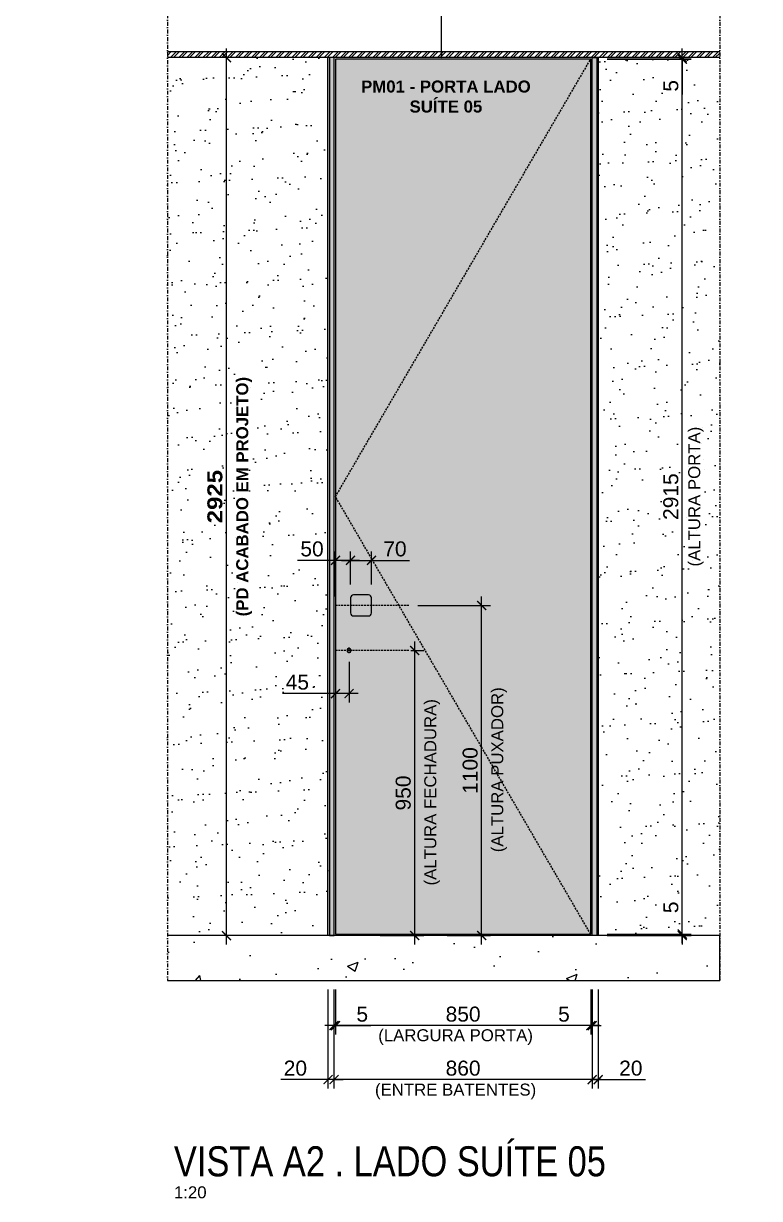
# Model space of a CAD drawing. Header units: millimetres. Extents: x -63251 to 507826, y 5339 to 217512.
# Drawn here: x 68174 to 70625, y 92613 to 96528 of the extents above; entities that cross this region are included whole.
import ezdxf
from ezdxf import colors
from ezdxf.entities.mleader import LeaderData, LeaderLine
from ezdxf.math import Vec2, Vec3

# ---------------------------------------------------------------- set-up
doc = ezdxf.new("R2010")
doc.units = ezdxf.units.MM
doc.header["$PDMODE"] = 3
doc.linetypes.add('TRAÇO 1-1', pattern=[9.525, 6.35, -3.175])
doc.linetypes.add('TRAÇO E PONTO 1-1', pattern=[25.4, 12.7, -6.35, 0, -6.35])
for name, color, linetype in [('COTAS', 9, 'Continuous'), ('FERRAGEM', 3, 'Continuous'), ('GESSO', 1, 'Continuous'), ('HACHURA', 21, 'Continuous'), ('LAYOUT', 4, 'Continuous'), ('MARCENARIA', 4, 'Continuous'), ('MARCENARIA . M', 4, 'Continuous'), ('PAREDE', 94, 'Continuous'), ('PROJEÇÃO', 8, 'Continuous'), ('TEXTO', 105, 'Continuous'), ('TEXTO TRAÇO PONTO', 105, 'TRAÇO E PONTO 1-1')]:
    doc.layers.add(name, color=color, linetype=linetype)
doc.styles.add('1-1', font='arial.ttf', dxfattribs={"height": 0.2})
doc.styles.add('MEDIDA OFICIAL', font='ariblk.ttf')
doc.styles.add('PADRÃO', font='arial.ttf')
doc.styles.add('TITULO', font='swissck.ttf')
doc.dimstyles.new('1-20', dxfattribs={"dimscale": 20, "dimtxt": 2.5, "dimasz": 1.5, "dimexe": 1.5, "dimexo": 1.5, "dimtad": 1, "dimtxsty": 'PADRÃO', "dimblk": 'ARCHTICK', "dimcen": 2.5, "dimdle": 1.5, "dimclrd": 9, "dimclre": 9, "dimclrt": 6, "dimadec": 0, "dimazin": 0, "dimtfac": 1, "dimtmove": 0, "dimatfit": 3, "dimfxl": 1.25, "dimlwd": -1, "dimlwe": -1, "dimarcsym": 0})
doc.dimstyles.new('Med. Ofic.1-20', dxfattribs={"dimscale": 20, "dimtxt": 2.5, "dimasz": 1.5, "dimexe": 1.5, "dimexo": 1.5, "dimtad": 1, "dimtxsty": 'MEDIDA OFICIAL', "dimblk": 'ARCHTICK', "dimcen": 2.5, "dimdle": 1.5, "dimclrd": 9, "dimclre": 9, "dimclrt": 10, "dimadec": 0, "dimazin": 0, "dimtfac": 1, "dimtmove": 0, "dimatfit": 3, "dimfxl": 1.25, "dimlwd": -1, "dimlwe": -1, "dimarcsym": 0})

# ---------------------------------------------------------------- blocks, each defined once
blk = doc.blocks.new('_ArchTick')
at = {"color": 0, "linetype": 'ByBlock', "const_width": 0.15}
blk.add_lwpolyline([(-0.5, -0.5), (0.5, 0.5)], dxfattribs=at)
blk = doc.blocks.new('*D821')
at = {"layer": 'COTAS', "color": 9, "linetype": 'Continuous', "ltscale": 0.4, "transparency": 16777216}
blk.add_line((68849.7, 93459), (68849.7, 96444), dxfattribs=at)
at = {"layer": 'COTAS', "color": 9, "ltscale": 0.4, "transparency": 16777216}
for p, q in [((68999.7, 96414), (68819.7, 96414)), ((68999.7, 93489), (68819.7, 93489))]:
    blk.add_line(p, q, dxfattribs=at)
at = {"layer": 'Defpoints', "color": 0, "ltscale": 0.4, "transparency": 16777216}
for p in [(68849.7, 96414), (69029.7, 96414), (69029.7, 93489)]:
    blk.add_point(p, dxfattribs=at)
at = {"layer": 'COTAS', "color": 9, "ltscale": 0.4, "transparency": 16777216, "xscale": 30, "yscale": 30, "zscale": 30}
for p, rotation in [((68849.7, 96414), 90), ((68849.7, 93489), 270)]:
    blk.add_blockref('_ArchTick', p, dxfattribs=dict(at, rotation=rotation))
at = {"layer": 'COTAS', "color": 10, "ltscale": 0.4, "transparency": 16777216, "insert": (68811.3, 94951.5), "char_height": 50, "attachment_point": 5, "rotation": 90, "style": 'MEDIDA OFICIAL'}
blk.add_mtext('2925', dxfattribs=at)
blk = doc.blocks.new('*D822')
at = {"layer": 'Defpoints', "color": 0, "transparency": 16777216}
for p in [(69212.8, 93339), (70062.8, 93339), (69212.8, 93189)]:
    blk.add_point(p, dxfattribs=at)
at = {"layer": 'PAREDE', "color": 9, "transparency": 16777216}
for p, q in [((69212.8, 93309), (69212.8, 93159)), ((70062.8, 93309), (70062.8, 93159)), ((70092.8, 93189), (69182.8, 93189))]:
    blk.add_line(p, q, dxfattribs=at)
at = {"layer": 'PAREDE', "color": 9, "transparency": 16777216, "xscale": 30, "yscale": 30, "zscale": 30, "rotation": 180}
blk.add_blockref('_ArchTick', (69212.8, 93189), dxfattribs=at)
at = {"layer": 'PAREDE', "color": 9, "transparency": 16777216, "xscale": 30, "yscale": 30, "zscale": 30}
blk.add_blockref('_ArchTick', (70062.8, 93189), dxfattribs=at)
at = {"layer": 'PAREDE', "color": 6, "transparency": 16777216, "insert": (69637.8, 93227), "char_height": 50, "attachment_point": 5, "style": 'PADRÃO'}
blk.add_mtext('850', dxfattribs=at)
blk = doc.blocks.new('*D823')
at = {"layer": 'Defpoints', "color": 0, "transparency": 16777216}
for p in [(69207.8, 93339), (69212.8, 93339), (69212.8, 93189)]:
    blk.add_point(p, dxfattribs=at)
at = {"layer": 'PAREDE', "color": 9, "transparency": 16777216}
for p, q in [((69207.8, 93309), (69207.8, 93159)), ((69212.8, 93309), (69212.8, 93159)), ((69207.8, 93189), (69177.8, 93189)), ((69207.8, 93189), (69212.8, 93189)), ((69212.8, 93189), (69331, 93189))]:
    blk.add_line(p, q, dxfattribs=at)
at = {"layer": 'PAREDE', "color": 9, "transparency": 16777216, "xscale": 30, "yscale": 30, "zscale": 30}
blk.add_blockref('_ArchTick', (69207.8, 93189), dxfattribs=at)
at = {"layer": 'PAREDE', "color": 9, "transparency": 16777216, "xscale": 30, "yscale": 30, "zscale": 30, "rotation": 180}
blk.add_blockref('_ArchTick', (69212.8, 93189), dxfattribs=at)
at = {"layer": 'PAREDE', "color": 6, "transparency": 16777216, "insert": (69301.9, 93226.9), "char_height": 50, "attachment_point": 5, "style": 'PADRÃO'}
blk.add_mtext('5', dxfattribs=at)
blk = doc.blocks.new('*D824')
at = {"layer": 'Defpoints', "color": 0, "transparency": 16777216}
for p in [(70062.8, 93339), (70067.8, 93339), (70062.8, 93189)]:
    blk.add_point(p, dxfattribs=at)
at = {"layer": 'PAREDE', "color": 9, "transparency": 16777216}
for p, q in [((70062.8, 93309), (70062.8, 93159)), ((70067.8, 93309), (70067.8, 93159)), ((70062.8, 93189), (69944.7, 93189)), ((70067.8, 93189), (70062.8, 93189)), ((70067.8, 93189), (70097.8, 93189))]:
    blk.add_line(p, q, dxfattribs=at)
at = {"layer": 'PAREDE', "color": 9, "transparency": 16777216, "xscale": 30, "yscale": 30, "zscale": 30}
blk.add_blockref('_ArchTick', (70062.8, 93189), dxfattribs=at)
at = {"layer": 'PAREDE', "color": 9, "transparency": 16777216, "xscale": 30, "yscale": 30, "zscale": 30, "rotation": 180}
blk.add_blockref('_ArchTick', (70067.8, 93189), dxfattribs=at)
at = {"layer": 'PAREDE', "color": 6, "transparency": 16777216, "insert": (69973.7, 93226.9), "char_height": 50, "attachment_point": 5, "style": 'PADRÃO'}
blk.add_mtext('5', dxfattribs=at)
blk = doc.blocks.new('*D825')
at = {"layer": 'Defpoints', "color": 0, "transparency": 16777216}
for p in [(69207.8, 93189), (70067.8, 93189), (69207.8, 93009)]:
    blk.add_point(p, dxfattribs=at)
at = {"layer": 'PAREDE', "color": 9, "transparency": 16777216}
for p, q in [((69207.8, 93159), (69207.8, 92979)), ((70067.8, 93159), (70067.8, 92979)), ((70097.8, 93009), (69177.8, 93009))]:
    blk.add_line(p, q, dxfattribs=at)
at = {"layer": 'PAREDE', "color": 9, "transparency": 16777216, "xscale": 30, "yscale": 30, "zscale": 30, "rotation": 180}
blk.add_blockref('_ArchTick', (69207.8, 93009), dxfattribs=at)
at = {"layer": 'PAREDE', "color": 9, "transparency": 16777216, "xscale": 30, "yscale": 30, "zscale": 30}
blk.add_blockref('_ArchTick', (70067.8, 93009), dxfattribs=at)
at = {"layer": 'PAREDE', "color": 6, "transparency": 16777216, "insert": (69637.8, 93047), "char_height": 50, "attachment_point": 5, "style": 'PADRÃO'}
blk.add_mtext('860', dxfattribs=at)
blk = doc.blocks.new('*D826')
at = {"layer": 'Defpoints', "color": 0, "transparency": 16777216}
for p in [(69187.8, 93339), (69207.8, 93339), (69187.8, 93009)]:
    blk.add_point(p, dxfattribs=at)
at = {"layer": 'PAREDE', "color": 9, "transparency": 16777216}
for p, q in [((69187.8, 93309), (69187.8, 92979)), ((69207.8, 93309), (69207.8, 92979)), ((69187.8, 93009), (69030.5, 93009)), ((69207.8, 93009), (69187.8, 93009)), ((69207.8, 93009), (69237.8, 93009))]:
    blk.add_line(p, q, dxfattribs=at)
at = {"layer": 'PAREDE', "color": 9, "transparency": 16777216, "xscale": 30, "yscale": 30, "zscale": 30}
blk.add_blockref('_ArchTick', (69187.8, 93009), dxfattribs=at)
at = {"layer": 'PAREDE', "color": 9, "transparency": 16777216, "xscale": 30, "yscale": 30, "zscale": 30, "rotation": 180}
blk.add_blockref('_ArchTick', (69207.8, 93009), dxfattribs=at)
at = {"layer": 'PAREDE', "color": 6, "transparency": 16777216, "insert": (69079.2, 93047), "char_height": 50, "attachment_point": 5, "style": 'PADRÃO'}
blk.add_mtext('20', dxfattribs=at)
blk = doc.blocks.new('*D827')
at = {"layer": 'Defpoints', "color": 0, "transparency": 16777216}
for p in [(70067.8, 93339), (70087.8, 93339), (70087.8, 93009)]:
    blk.add_point(p, dxfattribs=at)
at = {"layer": 'PAREDE', "color": 9, "transparency": 16777216}
for p, q in [((70067.8, 93309), (70067.8, 92979)), ((70087.8, 93309), (70087.8, 92979)), ((70067.8, 93009), (70037.8, 93009)), ((70067.8, 93009), (70087.8, 93009)), ((70087.8, 93009), (70245.1, 93009))]:
    blk.add_line(p, q, dxfattribs=at)
at = {"layer": 'PAREDE', "color": 9, "transparency": 16777216, "xscale": 30, "yscale": 30, "zscale": 30}
blk.add_blockref('_ArchTick', (70067.8, 93009), dxfattribs=at)
at = {"layer": 'PAREDE', "color": 9, "transparency": 16777216, "xscale": 30, "yscale": 30, "zscale": 30, "rotation": 180}
blk.add_blockref('_ArchTick', (70087.8, 93009), dxfattribs=at)
at = {"layer": 'PAREDE', "color": 6, "transparency": 16777216, "insert": (70196.5, 93047), "char_height": 50, "attachment_point": 5, "style": 'PADRÃO'}
blk.add_mtext('20', dxfattribs=at)
blk = doc.blocks.new('*D828')
at = {"layer": 'Defpoints', "color": 0, "transparency": 16777216}
for p in [(69457.2, 94589), (69699.6, 94589), (69554.8, 93489)]:
    blk.add_point(p, dxfattribs=at)
at = {"layer": 'PAREDE', "color": 9, "transparency": 16777216}
for p, q in [((69487.2, 94589), (69729.6, 94589)), ((69699.6, 93459), (69699.6, 94619)), ((69584.8, 93489), (69729.6, 93489))]:
    blk.add_line(p, q, dxfattribs=at)
at = {"layer": 'PAREDE', "color": 9, "transparency": 16777216, "xscale": 30, "yscale": 30, "zscale": 30}
for p, rotation in [((69699.6, 94589), 90), ((69699.6, 93489), 270)]:
    blk.add_blockref('_ArchTick', p, dxfattribs=dict(at, rotation=rotation))
at = {"layer": 'PAREDE', "color": 6, "transparency": 16777216, "insert": (69661.6, 94039), "char_height": 50, "attachment_point": 5, "rotation": 90, "style": 'PADRÃO'}
blk.add_mtext('1100', dxfattribs=at)
blk = doc.blocks.new('*D829')
at = {"layer": 'Defpoints', "color": 0, "transparency": 16777216}
for p in [(69332.8, 94739), (69262.8, 94629), (69332.8, 94629)]:
    blk.add_point(p, dxfattribs=at)
at = {"layer": 'PAREDE', "color": 9, "transparency": 16777216}
for p, q in [((69232.8, 94739), (69332.8, 94739)), ((69262.8, 94659), (69262.8, 94769)), ((69332.8, 94659), (69332.8, 94769)), ((69332.8, 94739), (69458.9, 94739))]:
    blk.add_line(p, q, dxfattribs=at)
at = {"layer": 'PAREDE', "color": 9, "transparency": 16777216, "xscale": 30, "yscale": 30, "zscale": 30, "rotation": 180}
blk.add_blockref('_ArchTick', (69262.8, 94739), dxfattribs=at)
at = {"layer": 'PAREDE', "color": 9, "transparency": 16777216, "xscale": 30, "yscale": 30, "zscale": 30}
blk.add_blockref('_ArchTick', (69332.8, 94739), dxfattribs=at)
at = {"layer": 'PAREDE', "color": 6, "transparency": 16777216, "insert": (69410.8, 94777), "char_height": 50, "attachment_point": 5, "style": 'PADRÃO'}
blk.add_mtext('70', dxfattribs=at)
blk = doc.blocks.new('*D830')
at = {"layer": 'Defpoints', "color": 0, "transparency": 16777216}
for p in [(69212.8, 94739), (69262.8, 94629), (69212.8, 94589)]:
    blk.add_point(p, dxfattribs=at)
at = {"layer": 'PAREDE', "color": 9, "transparency": 16777216}
for p, q in [((69212.8, 94739), (69086.4, 94739)), ((69212.8, 94619), (69212.8, 94769)), ((69292.8, 94739), (69212.8, 94739)), ((69262.8, 94659), (69262.8, 94769))]:
    blk.add_line(p, q, dxfattribs=at)
at = {"layer": 'PAREDE', "color": 9, "transparency": 16777216, "xscale": 30, "yscale": 30, "zscale": 30, "rotation": 180}
blk.add_blockref('_ArchTick', (69212.8, 94739), dxfattribs=at)
at = {"layer": 'PAREDE', "color": 9, "transparency": 16777216, "xscale": 30, "yscale": 30, "zscale": 30}
blk.add_blockref('_ArchTick', (69262.8, 94739), dxfattribs=at)
at = {"layer": 'PAREDE', "color": 6, "transparency": 16777216, "insert": (69134.6, 94777), "char_height": 50, "attachment_point": 5, "style": 'PADRÃO'}
blk.add_mtext('50', dxfattribs=at)
blk = doc.blocks.new('*D831')
at = {"layer": 'Defpoints', "color": 0, "transparency": 16777216}
for p in [(69212.8, 94439), (69257.8, 94430.5), (69212.8, 94295.1)]:
    blk.add_point(p, dxfattribs=at)
at = {"layer": 'PAREDE', "color": 9, "transparency": 16777216}
for p, q in [((69212.8, 94409), (69212.8, 94265.1)), ((69257.8, 94400.5), (69257.8, 94265.1)), ((69212.8, 94295.1), (69036.3, 94295.1)), ((69287.8, 94295.1), (69212.8, 94295.1))]:
    blk.add_line(p, q, dxfattribs=at)
at = {"layer": 'PAREDE', "color": 9, "transparency": 16777216, "xscale": 30, "yscale": 30, "zscale": 30, "rotation": 180}
blk.add_blockref('_ArchTick', (69212.8, 94295.1), dxfattribs=at)
at = {"layer": 'PAREDE', "color": 9, "transparency": 16777216, "xscale": 30, "yscale": 30, "zscale": 30}
blk.add_blockref('_ArchTick', (69257.8, 94295.1), dxfattribs=at)
at = {"layer": 'PAREDE', "color": 6, "transparency": 16777216, "insert": (69085.8, 94333.1), "char_height": 50, "attachment_point": 5, "style": 'PADRÃO'}
blk.add_mtext('45', dxfattribs=at)
blk = doc.blocks.new('*D832')
at = {"layer": 'Defpoints', "color": 0, "transparency": 16777216}
for p in [(69434.2, 94439), (69476.6, 94439), (69331.8, 93489)]:
    blk.add_point(p, dxfattribs=at)
at = {"layer": 'PAREDE', "color": 9, "transparency": 16777216}
for p, q in [((69476.6, 93459), (69476.6, 94469)), ((69464.2, 94439), (69506.6, 94439)), ((69361.8, 93489), (69506.6, 93489))]:
    blk.add_line(p, q, dxfattribs=at)
at = {"layer": 'PAREDE', "color": 9, "transparency": 16777216, "xscale": 30, "yscale": 30, "zscale": 30}
for p, rotation in [((69476.6, 94439), 90), ((69476.6, 93489), 270)]:
    blk.add_blockref('_ArchTick', p, dxfattribs=dict(at, rotation=rotation))
at = {"layer": 'PAREDE', "color": 6, "transparency": 16777216, "insert": (69438.6, 93964), "char_height": 50, "attachment_point": 5, "rotation": 90, "style": 'PADRÃO'}
blk.add_mtext('950', dxfattribs=at)
blk = doc.blocks.new('*D833')
at = {"layer": 'Defpoints', "color": 0, "transparency": 16777216}
for p in [(70087.8, 96409), (70367.8, 96409), (70087.8, 93494)]:
    blk.add_point(p, dxfattribs=at)
at = {"layer": 'MARCENARIA . M', "color": 9, "transparency": 16777216}
for p, q in [((70367.8, 93464), (70367.8, 96439)), ((70117.8, 96409), (70397.8, 96409)), ((70117.8, 93494), (70397.8, 93494))]:
    blk.add_line(p, q, dxfattribs=at)
at = {"layer": 'MARCENARIA . M', "color": 9, "transparency": 16777216, "xscale": 30, "yscale": 30, "zscale": 30}
for p, rotation in [((70367.8, 96409), 90), ((70367.8, 93494), 270)]:
    blk.add_blockref('_ArchTick', p, dxfattribs=dict(at, rotation=rotation))
at = {"layer": 'MARCENARIA . M', "color": 6, "transparency": 16777216, "insert": (70329.8, 94951.5), "char_height": 50, "attachment_point": 5, "rotation": 90, "style": 'PADRÃO'}
blk.add_mtext('2915', dxfattribs=at)
blk = doc.blocks.new('*D834')
at = {"layer": 'Defpoints', "color": 0, "transparency": 16777216}
for p in [(70087.8, 96414), (70087.8, 96409), (70367.8, 96409)]:
    blk.add_point(p, dxfattribs=at)
at = {"layer": 'MARCENARIA . M', "color": 9, "transparency": 16777216}
for p, q in [((70367.8, 96414), (70367.8, 96444)), ((70117.8, 96414), (70397.8, 96414)), ((70117.8, 96409), (70397.8, 96409)), ((70367.8, 96414), (70367.8, 96409)), ((70367.8, 96409), (70367.8, 96290.8))]:
    blk.add_line(p, q, dxfattribs=at)
at = {"layer": 'MARCENARIA . M', "color": 9, "transparency": 16777216, "xscale": 30, "yscale": 30, "zscale": 30}
for p, rotation in [((70367.8, 96414), 270), ((70367.8, 96409), 90)]:
    blk.add_blockref('_ArchTick', p, dxfattribs=dict(at, rotation=rotation))
at = {"layer": 'MARCENARIA . M', "color": 6, "transparency": 16777216, "insert": (70329.9, 96319.9), "char_height": 50, "attachment_point": 5, "rotation": 90, "style": 'PADRÃO'}
blk.add_mtext('5', dxfattribs=at)
blk = doc.blocks.new('*D835')
at = {"layer": 'Defpoints', "color": 0, "transparency": 16777216}
for p in [(70087.8, 93494), (70087.8, 93489), (70367.8, 93494)]:
    blk.add_point(p, dxfattribs=at)
at = {"layer": 'MARCENARIA . M', "color": 9, "transparency": 16777216}
for p, q in [((70367.8, 93494), (70367.8, 93612.1)), ((70117.8, 93494), (70397.8, 93494)), ((70117.8, 93489), (70397.8, 93489)), ((70367.8, 93489), (70367.8, 93494)), ((70367.8, 93489), (70367.8, 93459))]:
    blk.add_line(p, q, dxfattribs=at)
at = {"layer": 'MARCENARIA . M', "color": 9, "transparency": 16777216, "xscale": 30, "yscale": 30, "zscale": 30}
for p, rotation in [((70367.8, 93494), 270), ((70367.8, 93489), 90)]:
    blk.add_blockref('_ArchTick', p, dxfattribs=dict(at, rotation=rotation))
at = {"layer": 'MARCENARIA . M', "color": 6, "transparency": 16777216, "insert": (70329.9, 93583), "char_height": 50, "attachment_point": 5, "rotation": 90, "style": 'PADRÃO'}
blk.add_mtext('5', dxfattribs=at)

msp = doc.modelspace()

# ---------------------------------------------------------------- hatches: boundary and pattern name
at = {"layer": 'HACHURA'}
h = msp.add_hatch(dxfattribs=at)
h.set_pattern_fill('ANSI32', color=8, scale=2)
h.set_pattern_definition([(45, (25573.85, 71185.824), (-13.470384, 13.470384), []), (45, (25582.83, 71185.824), (-13.470384, 13.470384), [])])
h.paths.add_polyline_path([(68652.818, 96433.952), (68652.818, 96413.952), (70492.806, 96413.952), (70492.806, 96433.952)])
at = {"layer": 'HACHURA', "ltscale": 0.3}
h = msp.add_hatch(dxfattribs=at)
h.set_pattern_fill('AR-SAND', color=4, scale=2.5, angle=45)
h.set_pattern_definition([(82.5, (-211911.17, 30012.23), (-89.345337, 83.688372), [0, -96.52, 0, -107.95, 0, -103.1875]), (52.5, (-211911.17, 30012.23), (-47.25273, 206.18321), [0, -52.07, 0, -86.995, 0, -33.3375]), (12.5, (-211966.4, 29957), (139.574956, 140.083078), [0, -31.75, 0, -114.3, 0, -149.225]), (2.5, (-211966.4, 29957), (95.57028, 174.3877), [0, -15.875, 0, -74.93, 0, -85.725])])
h.paths.add_polyline_path([(69187.813, 96413.952), (68652.818, 96413.952), (68652.818, 93488.952), (69187.813, 93488.952)])
h.paths.add_polyline_path([(70492.806, 96413.952), (70087.812, 96413.952), (70087.812, 93488.952), (70492.806, 93488.952)])
at = {"layer": 'HACHURA', "true_color": 0xba9673}
h = msp.add_hatch(color=33, dxfattribs=at)
h.dxf.hatch_style = 1
h.paths.add_polyline_path([(69207.813, 93488.953), (69187.813, 93488.953), (69187.813, 96413.952), (69207.813, 96413.952)])
h = msp.add_hatch(color=33, dxfattribs=at)
h.dxf.hatch_style = 1
h.paths.add_polyline_path([(69212.813, 93493.952), (70062.812, 93493.952), (70062.812, 96408.952), (69212.813, 96408.952)])
h = msp.add_hatch(color=33, dxfattribs=at)
h.dxf.hatch_style = 1
h.paths.add_polyline_path([(70067.812, 93488.953), (70087.812, 93488.953), (70087.812, 96413.952), (70067.812, 96413.952)])
at = {"layer": 'HACHURA'}
h = msp.add_hatch(dxfattribs=at)
h.set_pattern_fill('AR-CONC', color=21, scale=2)
h.set_pattern_definition([(50, (25573.85, 70786.82), (364.3693, -31.8782), [38.1, -419.1]), (355, (25573.85, 70786.82), (-70.4868, 382.1137), [30.48, -335.2812]), (100.45144, (25604.2, 70784.17), (293.8825, 350.2355), [32.38, -356.1805]), (46.1842, (25573.85, 70888.42), (542.158, -84.0847), [57.15, -628.65]), (96.6356, (25619.03, 70881.4), (474.808, 494.852), [48.57, -534.271]), (351.1842, (25573.85, 70888.4), (474.808, 494.852), [45.72, -502.9195]), (21, (25624.65, 70863.02), (303.2288, -204.5304), [38.1, -419.1]), (326, (25624.65, 70863.02), (123.604, 368.376), [30.48, -335.28]), (71.45144, (25649.92, 70845.98), (426.8328, 163.8455), [32.38, -356.18]), (37.5, (25573.85, 70786.82), (6.1772, 169.11008), [0, -331.216, 0, -340.36, 0, -336.55]), (7.5, (25573.85, 70786.82), (133.6393, 200.36115), [0, -194.056, 0, -323.596, 0, -128.27]), (327.5, (25460.57, 70786.82), (271.1812, -11.4575), [0, -127, 0, -396.24, 0, -525.78]), (317.5, (25409.77, 70786.82), (296.2584, 50.853), [0, -165.1, 0, -263.144, 0, -373.38])])
h.paths.add_polyline_path([(68652.818, 93488.952), (68652.818, 93338.952), (70492.806, 93338.952), (70492.806, 93488.952)])

# ---------------------------------------------------------------- linework, layer by layer
at = {"layer": 'FERRAGEM'}
msp.add_lwpolyline([(69257.813, 94430.452), (69257.813, 94430.452, -0.41421356), (69252.813, 94435.452), (69252.813, 94442.452, -0.41421356), (69257.813, 94447.452), (69257.813, 94447.452, -0.41421356), (69262.813, 94442.452), (69262.813, 94435.452, -0.41421356)], format="xyb", close=True, dxfattribs=at)
at = {"layer": 'GESSO', "color": 1}
for points in [[(68652.818, 96433.952), (70492.806, 96433.952)], [(70492.806, 96413.952), (68652.818, 96413.952)]]:
    msp.add_lwpolyline(points, dxfattribs=at)
at = {"layer": 'LAYOUT', "color": 10, "linetype": 'TRAÇO E PONTO 1-1', "ltscale": 0.5}
for p, q in [((69263.781, 94438.952), (69251.845, 94438.952)), ((69257.813, 94429.543), (69257.813, 94448.362))]:
    msp.add_line(p, q, dxfattribs=at)
at = {"layer": 'MARCENARIA'}
for points in [[(69207.813, 96413.952), (69192.813, 96413.952), (69192.813, 93488.952), (69207.813, 93488.952)], [(70067.812, 96413.952), (70082.812, 96413.952), (70082.812, 93488.952), (70067.812, 93488.952)]]:
    msp.add_lwpolyline(points, close=True, dxfattribs=at)
at = {"layer": 'MARCENARIA . M'}
msp.add_lwpolyline([(69212.813, 93493.952), (70062.812, 93493.952), (70062.812, 96408.952), (69212.813, 96408.952)], close=True, dxfattribs=at)
msp.add_lwpolyline([(69272.813, 94553.952), (69322.813, 94553.952, 0.41421356), (69332.813, 94563.952), (69332.813, 94613.952, 0.41421356), (69322.813, 94623.952), (69272.813, 94623.952, 0.41421356), (69262.813, 94613.952), (69262.813, 94563.952, 0.41421356)], format="xyb", close=True, dxfattribs=at)
at = {"layer": 'PAREDE'}
for p, q in [((69187.813, 93488.952), (69187.813, 96413.952)), ((70087.812, 96413.952), (70087.812, 93488.952))]:
    msp.add_line(p, q, dxfattribs=at)
at = {"layer": 'PAREDE', "color": 10, "linetype": 'TRAÇO 1-1'}
for p, q in [((69457.195, 94588.952), (69212.813, 94588.952)), ((69457.195, 94438.952), (69212.813, 94438.952))]:
    msp.add_line(p, q, dxfattribs=at)
at = {"layer": 'PAREDE'}
msp.add_lwpolyline([(68652.818, 93338.952), (70492.806, 93338.952), (70492.806, 93488.952), (68652.818, 93488.952)], dxfattribs=at)
at = {"layer": 'PROJEÇÃO', "color": 21, "linetype": 'TRAÇO 1-1'}
msp.add_lwpolyline([(70062.812, 93493.952), (69212.813, 94951.452), (70062.812, 96408.952)], dxfattribs=at)
at = {"layer": 'TEXTO TRAÇO PONTO'}
for p, q in [((68652.818, 96838.952), (68652.818, 93338.952)), ((70492.806, 96838.952), (70492.806, 93338.952))]:
    msp.add_line(p, q, dxfattribs=at)

# ---------------------------------------------------------------- texts
at = {"layer": 'COTAS', "color": 6, "char_height": 40, "rotation": 90, "style": 'PADRÃO'}
for s, insert, width, attachment_point in [('{\\fArial|b1|i0|c0|p34;\\C10;(PD ACABADO EM PROJETO)}', (68882.165, 94951.452), 823.04608, 2), ('(ALTURA PORTA)', (70439.656, 94951.452), 1350, 8), ('(ALTURA PUXADOR)', (69783.603, 94041.452), 1350, 8), ('(ALTURA FECHADURA)', (69560.605, 93966.452), 1350, 8)]:
    msp.add_mtext(s, dxfattribs=dict(at, insert=insert, width=width, attachment_point=attachment_point))
at = {"layer": 'COTAS', "color": 6, "char_height": 40, "width": 1348, "attachment_point": 2, "style": 'PADRÃO'}
for s, insert in [('(LARGURA PORTA)', (69612.813, 93176.861)), ('(ENTRE BATENTES)', (69612.813, 92995.785))]:
    msp.add_mtext(s, dxfattribs=dict(at, insert=insert))
at = {"layer": 'TEXTO', "char_height": 40, "style": 'PADRÃO'}
for s, insert, width, attachment_point in [('{\\fArial|b1|i0|c0|p34;PM01 - PORTA LADO SUÍTE 05}', (69580.601, 96337.746), 593.31214, 2), ('1:20', (68674.712, 92653.559), 480, 1)]:
    msp.add_mtext(s, dxfattribs=dict(at, insert=insert, width=width, attachment_point=attachment_point))
at = {"layer": 'TEXTO', "color": 1, "insert": (68674.712, 92685.559), "char_height": 100, "width": 2667.84777, "attachment_point": 7, "style": 'TITULO'}
msp.add_mtext('VISTA A2 . LADO SUÍTE 05', dxfattribs=at)

# ---------------------------------------------------------------- dimensions: what is measured, and where the dimension line sits
at = {"layer": 'COTAS', "color": 7, "ltscale": 0.4, "true_color": 0xededed}
dim = msp.add_linear_dim(base=(68849.676, 96413.952), p1=(69029.676, 93488.952), p2=(69029.676, 96413.952), angle=90, dimstyle='Med. Ofic.1-20', dxfattribs=at)
dim.commit()
dim.dimension.update_dxf_attribs({"geometry": '*D821', "text_midpoint": (68811.323, 94951.452)})
at = {"layer": 'MARCENARIA . M', "color": 2}
for base, p1, p2, picture, middle in [((70367.812, 96408.952), (70087.812, 96413.952), (70087.812, 96408.952), '*D834', (70329.886, 96319.877)), ((70367.812, 96408.952), (70087.812, 93493.952), (70087.812, 96408.952), '*D833', (70329.784, 94951.452)), ((70367.812, 93493.952), (70087.812, 93488.952), (70087.812, 93493.952), '*D835', (70329.886, 93583.028))]:
    dim = msp.add_linear_dim(base=base, p1=p1, p2=p2, angle=90, dimstyle='1-20', dxfattribs=at)
    dim.commit()
    dim.dimension.update_dxf_attribs({"geometry": picture, "text_midpoint": middle})
at = {"layer": 'PAREDE', "color": 2}
for base, p2, picture, middle in [((69212.813, 94738.952), (69212.813, 94588.952), '*D830', (69134.587, 94776.981)), ((69332.813, 94738.952), (69332.813, 94628.952), '*D829', (69410.835, 94776.981))]:
    dim = msp.add_linear_dim(base=base, p1=(69262.813, 94628.952), p2=p2, angle=180, dimstyle='1-20', dxfattribs=at)
    dim.commit()
    dim.dimension.update_dxf_attribs({"geometry": picture, "text_midpoint": middle})
at = {"layer": 'PAREDE', "color": 6}
for base, p1, p2, angle, picture, middle in [((69699.598, 94588.952), (69554.778, 93488.952), (69457.195, 94588.952), 90, '*D828', (69661.57, 94038.952)), ((69476.6, 94438.952), (69331.779, 93488.952), (69434.19, 94438.952), 90, '*D832', (69438.571, 93963.952)), ((69187.813, 93008.952), (69207.813, 93338.952), (69187.813, 93338.952), 180, '*D826', (69079.16, 93046.981)), ((69212.813, 93188.952), (69207.813, 93338.952), (69212.813, 93338.952), 180, '*D823', (69301.889, 93226.879)), ((69212.813, 93188.952), (70062.812, 93338.952), (69212.813, 93338.952), 180, '*D822', (69637.813, 93226.981)), ((70062.812, 93188.952), (70067.812, 93338.952), (70062.812, 93338.952), 180, '*D824', (69973.736, 93226.879)), ((69207.813, 93008.952), (70067.812, 93188.952), (69207.813, 93188.952), 180, '*D825', (69637.813, 93046.981))]:
    dim = msp.add_linear_dim(base=base, p1=p1, p2=p2, angle=angle, dimstyle='1-20', dxfattribs=at)
    dim.commit()
    dim.dimension.update_dxf_attribs({"geometry": picture, "text_midpoint": middle})
at = {"layer": 'PAREDE', "color": 2}
dim = msp.add_linear_dim(base=(69212.813, 94295.135), p1=(69257.813, 94430.452), p2=(69212.813, 94438.952), angle=180, dimstyle='1-20', dxfattribs=at)
dim.commit()
dim.dimension.update_dxf_attribs({"geometry": '*D831', "text_midpoint": (69085.814, 94295.135), "dimtype": 160})
at = {"layer": 'PAREDE', "color": 6}
dim = msp.add_linear_dim(base=(70087.812, 93008.952), p1=(70067.812, 93338.952), p2=(70087.812, 93338.952), dimstyle='1-20', dxfattribs=at)
dim.commit()
dim.dimension.update_dxf_attribs({"geometry": '*D827', "text_midpoint": (70196.465, 93046.981)})

# ---------------------------------------------------------------- leaders
at = {"layer": 'COTAS'}
ml = msp.add_multileader_mtext('Standard', dxfattribs=at)
ml.set_content('PORTAS DE GIRO COM {\\fArial|b1|i0|c0|p34;\\C10;ACABAMENTO} {\\fArial|b1|i0|c0|p34;EM LÂMINAS NATURAIS DE CARVALHO EUROPEU}', color=105, style='1-1')
ml.set_leader_properties(color=256, linetype='ByLayer', lineweight=-1)
ml.build(insert=Vec2(0, 0))
ml.multileader.update_dxf_attribs({"text_left_attachment_type": 2, "text_right_attachment_type": 2, "dogleg_length": 0.36, "arrow_head_size": 20, "scale": 200})
ctx = ml.context
ctx.base_point, ctx.scale, ctx.char_height, ctx.arrow_head_size, ctx.landing_gap_size, ctx.plane_origin = Vec3(57220.537, 97218.736), 200, 40, 20, 40, Vec3(56243.021, 96904.568)
ctx.left_attachment, ctx.right_attachment, ctx.text_align_type = 2, 2, 1
notes = []
notes.append((ctx, [(1, (1, 1, 0), (58142.769, 97218.736), (-1, 0), 72, [(0, [(56578.435, 96408.952)], 0, []), (1, [(59053.822, 96408.952), (59053.822, 97218.736)], 0, [])])]))
ctx.mtext.insert, ctx.mtext.width, ctx.mtext.alignment, ctx.mtext.flow_direction = Vec3(57645.653, 97345.285), 923.88687, 2, 5
ml = msp.add_multileader_mtext('Standard', dxfattribs=at)
ml.set_content('BATENTES COM {\\fArial|b1|i0|c0|p34;\\C10;ACABAMENTO} {\\fArial|b1|i0|c0|p34;EM LÂMINAS NATURAIS DE CARVALHO EUROPEU}', color=105, style='1-1')
ml.set_leader_properties(color=256, linetype='ByLayer', lineweight=-1)
ml.build(insert=Vec2(0, 0))
ml.multileader.update_dxf_attribs({"text_left_attachment_type": 2, "text_right_attachment_type": 2, "dogleg_length": 0.36, "arrow_head_size": 20, "scale": 200})
ctx = ml.context
ctx.base_point, ctx.scale, ctx.char_height, ctx.arrow_head_size, ctx.landing_gap_size, ctx.plane_origin = Vec3(61694.561, 97218.736), 200, 40, 20, 40, Vec3(61150.896, 96904.568)
ctx.left_attachment, ctx.right_attachment, ctx.text_align_type = 2, 2, 1
notes.append((ctx, [(0, (1, 1, 0), (61536.039, 97218.736), (1, 0), 158.522, [(0, [(61536.039, 96408.952)], 0, [])])]))
ctx.mtext.insert, ctx.mtext.width, ctx.mtext.alignment, ctx.mtext.flow_direction = Vec3(62161.368, 97311.61), 923.88687, 2, 5
ml = msp.add_multileader_mtext('Standard', dxfattribs=at)
ml.set_content('PORTAS DE GIRO COM {\\fArial|b1|i0|c0|p34;\\C10;ACABAMENTO} {\\fArial|b1|i0|c0|p34;EM LÂMINAS NATURAIS DE CARVALHO EUROPEU}', color=105, style='1-1')
ml.set_leader_properties(color=256, linetype='ByLayer', lineweight=-1)
ml.build(insert=Vec2(0, 0))
ml.multileader.update_dxf_attribs({"text_left_attachment_type": 2, "text_right_attachment_type": 2, "dogleg_length": 0.36, "arrow_head_size": 20, "scale": 200})
ctx = ml.context
ctx.base_point, ctx.scale, ctx.char_height, ctx.arrow_head_size, ctx.landing_gap_size, ctx.plane_origin = Vec3(67732.36, 97218.736), 200, 40, 20, 40, Vec3(66754.844, 96904.568)
ctx.left_attachment, ctx.right_attachment, ctx.text_align_type = 2, 2, 1
notes.append((ctx, [(1, (1, 1, 0), (68654.592, 97218.736), (-1, 0), 72, [(0, [(67090.258, 96408.952)], 0, []), (1, [(69565.645, 96408.952), (69565.645, 97218.736)], 0, [])])]))
ctx.mtext.insert, ctx.mtext.width, ctx.mtext.alignment, ctx.mtext.flow_direction = Vec3(68157.476, 97345.285), 923.88687, 2, 5
ml = msp.add_multileader_mtext('Standard', dxfattribs=at)
ml.set_content('BATENTES COM {\\fArial|b1|i0|c0|p34;\\C10;ACABAMENTO} {\\fArial|b1|i0|c0|p34;EM LÂMINAS NATURAIS DE CARVALHO EUROPEU}', color=105, style='1-1')
ml.set_leader_properties(color=256, linetype='ByLayer', lineweight=-1)
ml.build(insert=Vec2(0, 0))
ml.multileader.update_dxf_attribs({"text_left_attachment_type": 2, "text_right_attachment_type": 2, "dogleg_length": 0.36, "arrow_head_size": 20, "scale": 200})
ctx = ml.context
ctx.base_point, ctx.scale, ctx.char_height, ctx.arrow_head_size, ctx.landing_gap_size, ctx.plane_origin = Vec3(72177.66, 97218.736), 200, 40, 20, 40, Vec3(71633.996, 96904.568)
ctx.left_attachment, ctx.right_attachment, ctx.text_align_type = 2, 2, 1
notes.append((ctx, [(0, (1, 1, 0), (72019.139, 97218.736), (1, 0), 158.522, [(0, [(72019.139, 96408.952)], 0, [])])]))
ctx.mtext.insert, ctx.mtext.width, ctx.mtext.alignment, ctx.mtext.flow_direction = Vec3(72644.468, 97311.61), 923.88687, 2, 5
ml = msp.add_multileader_mtext('Standard', dxfattribs=at)
ml.set_content('PORTAS DE GIRO COM {\\fArial|b1|i0|c0|p34;\\C10;ACABAMENTO} {\\fArial|b1|i0|c0|p34;EM LÂMINAS NATURAIS DE CARVALHO EUROPEU}', color=105, style='1-1')
ml.set_leader_properties(color=256, linetype='ByLayer', lineweight=-1)
ml.build(insert=Vec2(0, 0))
ml.multileader.update_dxf_attribs({"text_left_attachment_type": 2, "text_right_attachment_type": 2, "dogleg_length": 0.36, "arrow_head_size": 20, "scale": 200})
ctx = ml.context
ctx.base_point, ctx.scale, ctx.char_height, ctx.arrow_head_size, ctx.landing_gap_size, ctx.plane_origin = Vec3(78712.612, 97218.736), 200, 40, 20, 40, Vec3(77735.097, 96904.568)
ctx.left_attachment, ctx.right_attachment, ctx.text_align_type = 2, 2, 1
notes.append((ctx, [(1, (1, 1, 0), (79634.844, 97218.736), (-1, 0), 72, [(0, [(78070.51, 96408.952)], 0, []), (1, [(80545.897, 96408.952), (80545.897, 97218.736)], 0, [])])]))
ctx.mtext.insert, ctx.mtext.width, ctx.mtext.alignment, ctx.mtext.flow_direction = Vec3(79137.728, 97345.285), 923.88687, 2, 5
ml = msp.add_multileader_mtext('Standard', dxfattribs=at)
ml.set_content('BATENTES COM {\\fArial|b1|i0|c0|p34;\\C10;ACABAMENTO} {\\fArial|b1|i0|c0|p34;EM LÂMINAS NATURAIS DE CARVALHO EUROPEU}', color=105, style='1-1')
ml.set_leader_properties(color=256, linetype='ByLayer', lineweight=-1)
ml.build(insert=Vec2(0, 0))
ml.multileader.update_dxf_attribs({"text_left_attachment_type": 2, "text_right_attachment_type": 2, "dogleg_length": 0.36, "arrow_head_size": 20, "scale": 200})
ctx = ml.context
ctx.base_point, ctx.scale, ctx.char_height, ctx.arrow_head_size, ctx.landing_gap_size, ctx.plane_origin = Vec3(83026.044, 97218.736), 200, 40, 20, 40, Vec3(82482.38, 96904.568)
ctx.left_attachment, ctx.right_attachment, ctx.text_align_type = 2, 2, 1
notes.append((ctx, [(0, (1, 1, 0), (82867.523, 97218.736), (1, 0), 158.522, [(0, [(82867.523, 96408.952)], 0, [])])]))
ctx.mtext.insert, ctx.mtext.width, ctx.mtext.alignment, ctx.mtext.flow_direction = Vec3(83492.852, 97311.61), 923.88687, 2, 5
ml = msp.add_multileader_mtext('Standard', dxfattribs=at)
ml.set_content('BATENTES COM {\\fArial|b1|i0|c0|p34;\\C10;ACABAMENTO} {\\fArial|b1|i0|c0|p34;EM LÂMINAS NATURAIS DE CARVALHO EUROPEU}', color=105, style='1-1')
ml.set_leader_properties(color=256, linetype='ByLayer', lineweight=-1)
ml.build(insert=Vec2(0, 0))
ml.multileader.update_dxf_attribs({"text_left_attachment_type": 2, "text_right_attachment_type": 2, "dogleg_length": 0.36, "arrow_head_size": 20, "scale": 200})
ctx = ml.context
ctx.base_point, ctx.scale, ctx.char_height, ctx.arrow_head_size, ctx.landing_gap_size, ctx.plane_origin = Vec3(87661.082, 97218.736), 200, 40, 20, 40, Vec3(87117.418, 96904.568)
ctx.left_attachment, ctx.right_attachment, ctx.text_align_type = 2, 2, 1
notes.append((ctx, [(0, (1, 1, 0), (87502.561, 97218.736), (1, 0), 158.522, [(0, [(87502.561, 96408.952)], 0, [])])]))
ctx.mtext.insert, ctx.mtext.width, ctx.mtext.alignment, ctx.mtext.flow_direction = Vec3(88127.89, 97311.61), 923.88687, 2, 5
ml = msp.add_multileader_mtext('Standard', dxfattribs=at)
ml.set_content('BATENTES COM {\\fArial|b1|i0|c0|p34;\\C10;ACABAMENTO} {\\fArial|b1|i0|c0|p34;EM LÂMINAS NATURAIS DE CARVALHO EUROPEU}', color=105, style='1-1')
ml.set_leader_properties(color=256, linetype='ByLayer', lineweight=-1)
ml.build(insert=Vec2(0, 0))
ml.multileader.update_dxf_attribs({"text_left_attachment_type": 2, "text_right_attachment_type": 2, "dogleg_length": 0.36, "arrow_head_size": 20, "scale": 200})
ctx = ml.context
ctx.base_point, ctx.scale, ctx.char_height, ctx.arrow_head_size, ctx.landing_gap_size, ctx.plane_origin = Vec3(92669.664, 97218.736), 200, 40, 20, 40, Vec3(92125.999, 96904.568)
ctx.left_attachment, ctx.right_attachment, ctx.text_align_type = 2, 2, 1
notes.append((ctx, [(0, (1, 1, 0), (92511.142, 97218.736), (1, 0), 158.522, [(0, [(92511.142, 96408.952)], 0, [])])]))
ctx.mtext.insert, ctx.mtext.width, ctx.mtext.alignment, ctx.mtext.flow_direction = Vec3(93136.472, 97311.61), 923.88687, 2, 5
ml = msp.add_multileader_mtext('Standard', dxfattribs=at)
ml.set_content('PORTAS DE GIRO COM {\\fArial|b1|i0|c0|p34;\\C10;ACABAMENTO} {\\fArial|b1|i0|c0|p34;EM LÂMINAS NATURAIS DE CARVALHO EUROPEU}', color=105, style='1-1')
ml.set_leader_properties(color=256, linetype='ByLayer', lineweight=-1)
ml.build(insert=Vec2(0, 0))
ml.multileader.update_dxf_attribs({"text_left_attachment_type": 2, "text_right_attachment_type": 2, "dogleg_length": 0.36, "arrow_head_size": 20, "scale": 200})
ctx = ml.context
ctx.base_point, ctx.scale, ctx.char_height, ctx.arrow_head_size, ctx.landing_gap_size, ctx.plane_origin = Vec3(98119.937, 97218.736), 200, 40, 20, 40, Vec3(96961.015, 96904.568)
ctx.left_attachment, ctx.right_attachment, ctx.text_align_type = 2, 2, 1
notes.append((ctx, [(1, (1, 1, 0), (99042.169, 97218.736), (-1, 0), 72, [(0, [(97346.158, 96408.952)], 0, []), (1, [(99843.983, 96408.952), (99843.983, 97218.736)], 0, [])])]))
ctx.mtext.insert, ctx.mtext.width, ctx.mtext.alignment, ctx.mtext.flow_direction = Vec3(98545.053, 97345.285), 923.88687, 2, 5
ml = msp.add_multileader_mtext('Standard', dxfattribs=at)
ml.set_content('BATENTES COM {\\fArial|b1|i0|c0|p34;\\C10;ACABAMENTO} {\\fArial|b1|i0|c0|p34;EM LÂMINAS NATURAIS DE CARVALHO EUROPEU}', color=105, style='1-1')
ml.set_leader_properties(color=256, linetype='ByLayer', lineweight=-1)
ml.build(insert=Vec2(0, 0))
ml.multileader.update_dxf_attribs({"text_left_attachment_type": 2, "text_right_attachment_type": 2, "dogleg_length": 0.36, "arrow_head_size": 20, "scale": 200})
ctx = ml.context
ctx.base_point, ctx.scale, ctx.char_height, ctx.arrow_head_size, ctx.landing_gap_size, ctx.plane_origin = Vec3(102251.962, 97218.736), 200, 40, 20, 40, Vec3(101708.298, 96904.568)
ctx.left_attachment, ctx.right_attachment, ctx.text_align_type = 2, 2, 1
notes.append((ctx, [(0, (1, 1, 0), (102093.44, 97218.736), (1, 0), 158.522, [(0, [(102093.44, 96408.952)], 0, [])])]))
ctx.mtext.insert, ctx.mtext.width, ctx.mtext.alignment, ctx.mtext.flow_direction = Vec3(102718.77, 97311.61), 923.88687, 2, 5
ml = msp.add_multileader_mtext('Standard', dxfattribs=at)
ml.set_content('LADO CRU PARA RECEBER REVESTIMENTO DE PEDRA ', color=105, style='1-1')
ml.set_leader_properties(color=256, linetype='ByLayer', lineweight=-1)
ml.build(insert=Vec2(0, 0))
ml.multileader.update_dxf_attribs({"text_left_attachment_type": 2, "text_right_attachment_type": 2, "dogleg_length": 0.36, "arrow_head_size": 20, "scale": 200})
ctx = ml.context
ctx.base_point, ctx.scale, ctx.char_height, ctx.arrow_head_size, ctx.landing_gap_size, ctx.plane_origin = Vec3(89944.473, 97218.736), 200, 40, 20, 40, Vec3(89400.809, 96904.568)
ctx.left_attachment, ctx.right_attachment, ctx.text_align_type = 2, 2, 1
notes.append((ctx, [(0, (1, 1, 0), (89785.952, 97218.736), (1, 0), 158.522, [(0, [(89785.952, 96408.952)], 0, [])])]))
ctx.mtext.insert, ctx.mtext.width, ctx.mtext.alignment, ctx.mtext.flow_direction = Vec3(90353.355, 97273.12), 923.88687, 2, 5
for ctx, leaders in notes:
    for number, flags, end, landing, length, lines in leaders:
        leader = LeaderData()
        leader.index, (leader.has_last_leader_line, leader.has_dogleg_vector, leader.attachment_direction) = number, flags
        leader.last_leader_point, leader.dogleg_vector, leader.dogleg_length = Vec3(end), Vec3(landing), length
        for number, points, colour, breaks in lines:
            line = LeaderLine()
            line.index, line.vertices, line.color, line.breaks = number, Vec3.list(points), colors.encode_raw_color(colour), breaks
            leader.lines.append(line)
        ctx.leaders.append(leader)

doc.saveas('drawing.dxf')
